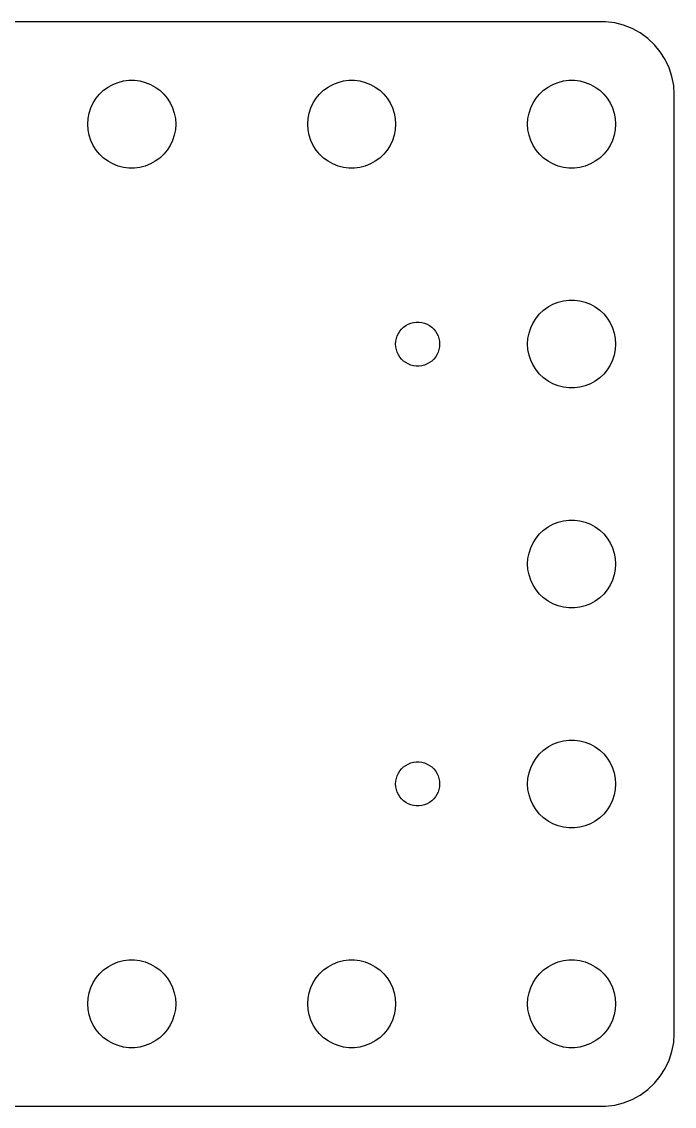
# Model space of a CAD drawing. Header units: metres. Extents: x -44.5 to 44.5, y -37 to 37.
# Drawn here: x 0 to 44.5, y -37 to 37 of the extents above; entities that cross this region are included whole.
import ezdxf

# ---------------------------------------------------------------- set-up
doc = ezdxf.new("R2010")
doc.units = ezdxf.units.M

msp = doc.modelspace()

# ---------------------------------------------------------------- linework, layer by layer
for p, q in [((39.8139, 36.9901), (-39.8139, 36.9901)), ((40.4369, 36.9114), (39.8139, 36.9901)), ((41.0451, 36.7553), (40.4369, 36.9114)), ((41.6289, 36.5241), (41.0451, 36.7553)), ((42.1791, 36.2216), (41.6289, 36.5241)), ((42.6871, 35.8526), (42.1791, 36.2216)), ((43.1448, 35.4227), (42.6871, 35.8526)), ((43.5451, 34.9389), (43.1448, 35.4227)), ((43.8815, 34.4088), (43.5451, 34.9389)), ((44.1489, 33.8406), (43.8815, 34.4088)), ((44.3429, 33.2434), (44.1489, 33.8406)), ((5.89252, 32.533), (6.22266, 32.7145)), ((6.22266, 32.7145), (6.57294, 32.8532)), ((6.57294, 32.8532), (6.93785, 32.9469)), ((6.93785, 32.9469), (7.31161, 32.9941)), ((7.31161, 32.9941), (7.68837, 32.9941)), ((7.68837, 32.9941), (8.06213, 32.9469)), ((8.06213, 32.9469), (8.42705, 32.8532)), ((8.42705, 32.8532), (8.77733, 32.7145)), ((8.77733, 32.7145), (9.10747, 32.533)), ((20.8925, 32.533), (21.2227, 32.7145)), ((21.2227, 32.7145), (21.5729, 32.8532)), ((21.5729, 32.8532), (21.9379, 32.9469)), ((21.9379, 32.9469), (22.3116, 32.9941)), ((22.3116, 32.9941), (22.6884, 32.9941)), ((22.6884, 32.9941), (23.0621, 32.9469)), ((23.0621, 32.9469), (23.427, 32.8532)), ((23.427, 32.8532), (23.7773, 32.7145)), ((23.7773, 32.7145), (24.1075, 32.533)), ((35.8925, 32.533), (36.2227, 32.7145)), ((36.2227, 32.7145), (36.5729, 32.8532)), ((36.5729, 32.8532), (36.9379, 32.9469)), ((36.9379, 32.9469), (37.3116, 32.9941)), ((37.3116, 32.9941), (37.6884, 32.9941)), ((37.6884, 32.9941), (38.0621, 32.9469)), ((38.0621, 32.9469), (38.427, 32.8532)), ((38.427, 32.8532), (38.7773, 32.7145)), ((38.7773, 32.7145), (39.1075, 32.533)), ((44.4606, 32.6267), (44.3429, 33.2434)), ((44.5, 32), (44.4606, 32.6267)), ((5.07294, 31.7634), (5.31308, 32.0536)), ((5.31308, 32.0536), (5.58772, 32.3115)), ((5.58772, 32.3115), (5.89252, 32.533)), ((9.10747, 32.533), (9.41226, 32.3115)), ((9.41226, 32.3115), (9.6869, 32.0536)), ((9.6869, 32.0536), (9.92705, 31.7634)), ((20.0729, 31.7634), (20.3131, 32.0536)), ((20.3131, 32.0536), (20.5877, 32.3115)), ((20.5877, 32.3115), (20.8925, 32.533)), ((24.1075, 32.533), (24.4123, 32.3115)), ((24.4123, 32.3115), (24.6869, 32.0536)), ((24.6869, 32.0536), (24.927, 31.7634)), ((35.0729, 31.7634), (35.3131, 32.0536)), ((35.3131, 32.0536), (35.5877, 32.3115)), ((35.5877, 32.3115), (35.8925, 32.533)), ((39.1075, 32.533), (39.4123, 32.3115)), ((39.4123, 32.3115), (39.6869, 32.0536)), ((39.6869, 32.0536), (39.927, 31.7634)), ((44.5, -32), (44.5, 32)), ((4.59424, 30.7461), (4.71066, 31.1044)), ((4.71066, 31.1044), (4.87108, 31.4453)), ((4.87108, 31.4453), (5.07294, 31.7634)), ((9.92705, 31.7634), (10.1289, 31.4453)), ((10.1289, 31.4453), (10.2893, 31.1044)), ((10.2893, 31.1044), (10.4057, 30.7461)), ((19.5942, 30.7461), (19.7107, 31.1044)), ((19.7107, 31.1044), (19.8711, 31.4453)), ((19.8711, 31.4453), (20.0729, 31.7634)), ((24.927, 31.7634), (25.1289, 31.4453)), ((25.1289, 31.4453), (25.2893, 31.1044)), ((25.2893, 31.1044), (25.4057, 30.7461)), ((34.5942, 30.7461), (34.7107, 31.1044)), ((34.7107, 31.1044), (34.8711, 31.4453)), ((34.8711, 31.4453), (35.0729, 31.7634)), ((39.927, 31.7634), (40.1289, 31.4453)), ((40.1289, 31.4453), (40.2893, 31.1044)), ((40.2893, 31.1044), (40.4057, 30.7461)), ((4.5, 30), (4.52365, 30.376)), ((4.52365, 30.376), (4.59424, 30.7461)), ((10.4057, 30.7461), (10.4763, 30.376)), ((10.4763, 30.376), (10.5, 30)), ((19.5, 30), (19.5237, 30.376)), ((19.5237, 30.376), (19.5942, 30.7461)), ((25.4057, 30.7461), (25.4763, 30.376)), ((25.4763, 30.376), (25.5, 30)), ((34.5, 30), (34.5237, 30.376)), ((34.5237, 30.376), (34.5942, 30.7461)), ((40.4057, 30.7461), (40.4763, 30.376)), ((40.4763, 30.376), (40.5, 30)), ((4.52365, 29.624), (4.5, 30)), ((4.59424, 29.2539), (4.52365, 29.624)), ((10.4763, 29.624), (10.4057, 29.2539)), ((10.5, 30), (10.4763, 29.624)), ((19.5237, 29.624), (19.5, 30)), ((19.5942, 29.2539), (19.5237, 29.624)), ((25.4763, 29.624), (25.4057, 29.2539)), ((25.5, 30), (25.4763, 29.624)), ((34.5237, 29.624), (34.5, 30)), ((34.5942, 29.2539), (34.5237, 29.624)), ((40.4763, 29.624), (40.4057, 29.2539)), ((40.5, 30), (40.4763, 29.624)), ((4.71066, 28.8956), (4.59424, 29.2539)), ((4.87108, 28.5547), (4.71066, 28.8956)), ((10.2893, 28.8956), (10.1289, 28.5547)), ((10.4057, 29.2539), (10.2893, 28.8956)), ((19.7107, 28.8956), (19.5942, 29.2539)), ((19.8711, 28.5547), (19.7107, 28.8956)), ((25.2893, 28.8956), (25.1289, 28.5547)), ((25.4057, 29.2539), (25.2893, 28.8956)), ((34.7107, 28.8956), (34.5942, 29.2539)), ((34.8711, 28.5547), (34.7107, 28.8956)), ((40.2893, 28.8956), (40.1289, 28.5547)), ((40.4057, 29.2539), (40.2893, 28.8956)), ((5.07294, 28.2366), (4.87108, 28.5547)), ((5.31308, 27.9464), (5.07294, 28.2366)), ((9.92705, 28.2366), (9.6869, 27.9464)), ((10.1289, 28.5547), (9.92705, 28.2366)), ((20.0729, 28.2366), (19.8711, 28.5547)), ((20.3131, 27.9464), (20.0729, 28.2366)), ((24.927, 28.2366), (24.6869, 27.9464)), ((25.1289, 28.5547), (24.927, 28.2366)), ((35.0729, 28.2366), (34.8711, 28.5547)), ((35.3131, 27.9464), (35.0729, 28.2366)), ((39.927, 28.2366), (39.6869, 27.9464)), ((40.1289, 28.5547), (39.927, 28.2366)), ((5.58772, 27.6884), (5.31308, 27.9464)), ((5.89252, 27.467), (5.58772, 27.6884)), ((6.22266, 27.2855), (5.89252, 27.467)), ((9.10747, 27.467), (8.77733, 27.2855)), ((9.41226, 27.6884), (9.10747, 27.467)), ((9.6869, 27.9464), (9.41226, 27.6884)), ((20.5877, 27.6884), (20.3131, 27.9464)), ((20.8925, 27.467), (20.5877, 27.6884)), ((21.2227, 27.2855), (20.8925, 27.467)), ((24.1075, 27.467), (23.7773, 27.2855)), ((24.4123, 27.6884), (24.1075, 27.467)), ((24.6869, 27.9464), (24.4123, 27.6884)), ((35.5877, 27.6884), (35.3131, 27.9464)), ((35.8925, 27.467), (35.5877, 27.6884)), ((36.2227, 27.2855), (35.8925, 27.467)), ((39.1075, 27.467), (38.7773, 27.2855)), ((39.4123, 27.6884), (39.1075, 27.467)), ((39.6869, 27.9464), (39.4123, 27.6884)), ((6.57294, 27.1468), (6.22266, 27.2855)), ((6.93785, 27.0531), (6.57294, 27.1468)), ((7.31161, 27.0059), (6.93785, 27.0531)), ((7.68837, 27.0059), (7.31161, 27.0059)), ((8.06213, 27.0531), (7.68837, 27.0059)), ((8.42705, 27.1468), (8.06213, 27.0531)), ((8.77733, 27.2855), (8.42705, 27.1468)), ((21.5729, 27.1468), (21.2227, 27.2855)), ((21.9379, 27.0531), (21.5729, 27.1468)), ((22.3116, 27.0059), (21.9379, 27.0531)), ((22.6884, 27.0059), (22.3116, 27.0059)), ((23.0621, 27.0531), (22.6884, 27.0059)), ((23.427, 27.1468), (23.0621, 27.0531)), ((23.7773, 27.2855), (23.427, 27.1468)), ((36.5729, 27.1468), (36.2227, 27.2855)), ((36.9379, 27.0531), (36.5729, 27.1468)), ((37.3116, 27.0059), (36.9379, 27.0531)), ((37.6884, 27.0059), (37.3116, 27.0059)), ((38.0621, 27.0531), (37.6884, 27.0059)), ((38.427, 27.1468), (38.0621, 27.0531)), ((38.7773, 27.2855), (38.427, 27.1468)), ((36.2227, 17.7145), (36.5729, 17.8532)), ((36.5729, 17.8532), (36.9379, 17.9469)), ((36.9379, 17.9469), (37.3116, 17.9941)), ((37.3116, 17.9941), (37.6884, 17.9941)), ((37.6884, 17.9941), (38.0621, 17.9469)), ((38.0621, 17.9469), (38.427, 17.8532)), ((38.427, 17.8532), (38.7773, 17.7145)), ((35.0729, 16.7634), (35.3131, 17.0536)), ((35.3131, 17.0536), (35.5877, 17.3115)), ((35.5877, 17.3115), (35.8925, 17.533)), ((35.8925, 17.533), (36.2227, 17.7145)), ((38.7773, 17.7145), (39.1075, 17.533)), ((39.1075, 17.533), (39.4123, 17.3115)), ((39.4123, 17.3115), (39.6869, 17.0536)), ((39.6869, 17.0536), (39.927, 16.7634)), ((26.1963, 16.2665), (26.3613, 16.3572)), ((26.3613, 16.3572), (26.5365, 16.4266)), ((26.5365, 16.4266), (26.7189, 16.4734)), ((26.7189, 16.4734), (26.9058, 16.497)), ((26.9058, 16.497), (27.0942, 16.497)), ((27.0942, 16.497), (27.2811, 16.4734)), ((27.2811, 16.4734), (27.4635, 16.4266)), ((27.4635, 16.4266), (27.6387, 16.3572)), ((27.6387, 16.3572), (27.8037, 16.2665)), ((34.7107, 16.1044), (34.8711, 16.4453)), ((34.8711, 16.4453), (35.0729, 16.7634)), ((39.927, 16.7634), (40.1289, 16.4453)), ((40.1289, 16.4453), (40.2893, 16.1044)), ((25.5471, 15.373), (25.6053, 15.5522)), ((25.6053, 15.5522), (25.6855, 15.7226)), ((25.6855, 15.7226), (25.7865, 15.8817)), ((25.7865, 15.8817), (25.9065, 16.0268)), ((25.9065, 16.0268), (26.0439, 16.1558)), ((26.0439, 16.1558), (26.1963, 16.2665)), ((27.8037, 16.2665), (27.9561, 16.1558)), ((27.9561, 16.1558), (28.0934, 16.0268)), ((28.0934, 16.0268), (28.2135, 15.8817)), ((28.2135, 15.8817), (28.3145, 15.7226)), ((28.3145, 15.7226), (28.3947, 15.5522)), ((28.3947, 15.5522), (28.4529, 15.373)), ((34.5237, 15.376), (34.5942, 15.7461)), ((34.5942, 15.7461), (34.7107, 16.1044)), ((40.2893, 16.1044), (40.4057, 15.7461)), ((40.4057, 15.7461), (40.4763, 15.376)), ((25.5, 15), (25.5118, 15.188)), ((25.5118, 14.812), (25.5, 15)), ((25.5118, 15.188), (25.5471, 15.373)), ((25.5471, 14.627), (25.5118, 14.812)), ((28.4529, 15.373), (28.4882, 15.188)), ((28.4882, 14.812), (28.4529, 14.627)), ((28.4882, 15.188), (28.5, 15)), ((28.5, 15), (28.4882, 14.812)), ((34.5, 15), (34.5237, 15.376)), ((34.5237, 14.624), (34.5, 15)), ((40.4763, 15.376), (40.5, 15)), ((40.5, 15), (40.4763, 14.624)), ((25.6053, 14.4478), (25.5471, 14.627)), ((25.6855, 14.2774), (25.6053, 14.4478)), ((25.7865, 14.1183), (25.6855, 14.2774)), ((25.9065, 13.9732), (25.7865, 14.1183)), ((28.2135, 14.1183), (28.0934, 13.9732)), ((28.3145, 14.2774), (28.2135, 14.1183)), ((28.3947, 14.4478), (28.3145, 14.2774)), ((28.4529, 14.627), (28.3947, 14.4478)), ((34.5942, 14.2539), (34.5237, 14.624)), ((34.7107, 13.8956), (34.5942, 14.2539)), ((40.4057, 14.2539), (40.2893, 13.8956)), ((40.4763, 14.624), (40.4057, 14.2539)), ((26.0439, 13.8442), (25.9065, 13.9732)), ((26.1963, 13.7335), (26.0439, 13.8442)), ((26.3613, 13.6427), (26.1963, 13.7335)), ((26.5365, 13.5734), (26.3613, 13.6427)), ((26.7189, 13.5266), (26.5365, 13.5734)), ((26.9058, 13.5029), (26.7189, 13.5266)), ((27.0942, 13.5029), (26.9058, 13.5029)), ((27.2811, 13.5266), (27.0942, 13.5029)), ((27.4635, 13.5734), (27.2811, 13.5266)), ((27.6387, 13.6427), (27.4635, 13.5734)), ((27.8037, 13.7335), (27.6387, 13.6427)), ((27.9561, 13.8442), (27.8037, 13.7335)), ((28.0934, 13.9732), (27.9561, 13.8442)), ((34.8711, 13.5547), (34.7107, 13.8956)), ((35.0729, 13.2366), (34.8711, 13.5547)), ((40.1289, 13.5547), (39.927, 13.2366)), ((40.2893, 13.8956), (40.1289, 13.5547)), ((35.3131, 12.9464), (35.0729, 13.2366)), ((35.5877, 12.6884), (35.3131, 12.9464)), ((35.8925, 12.467), (35.5877, 12.6884)), ((39.4123, 12.6884), (39.1075, 12.467)), ((39.6869, 12.9464), (39.4123, 12.6884)), ((39.927, 13.2366), (39.6869, 12.9464)), ((36.2227, 12.2855), (35.8925, 12.467)), ((36.5729, 12.1468), (36.2227, 12.2855)), ((36.9379, 12.0531), (36.5729, 12.1468)), ((37.3116, 12.0059), (36.9379, 12.0531)), ((37.6884, 12.0059), (37.3116, 12.0059)), ((38.0621, 12.0531), (37.6884, 12.0059)), ((38.427, 12.1468), (38.0621, 12.0531)), ((38.7773, 12.2855), (38.427, 12.1468)), ((39.1075, 12.467), (38.7773, 12.2855)), ((36.9379, 2.94685), (37.3116, 2.99408)), ((37.3116, 2.99408), (37.6884, 2.99408)), ((37.6884, 2.99408), (38.0621, 2.94685)), ((35.3131, 2.05363), (35.5877, 2.31154)), ((35.5877, 2.31154), (35.8925, 2.53297)), ((35.8925, 2.53297), (36.2227, 2.71448)), ((36.2227, 2.71448), (36.5729, 2.85316)), ((36.5729, 2.85316), (36.9379, 2.94685)), ((38.0621, 2.94685), (38.427, 2.85316)), ((38.427, 2.85316), (38.7773, 2.71448)), ((38.7773, 2.71448), (39.1075, 2.53297)), ((39.1075, 2.53297), (39.4123, 2.31154)), ((39.4123, 2.31154), (39.6869, 2.05363)), ((34.8711, 1.44525), (35.0729, 1.76335)), ((35.0729, 1.76335), (35.3131, 2.05363)), ((39.6869, 2.05363), (39.927, 1.76335)), ((39.927, 1.76335), (40.1289, 1.44525)), ((34.5237, 0.37599), (34.5942, 0.74606)), ((34.5942, 0.74606), (34.7107, 1.10437)), ((34.7107, 1.10437), (34.8711, 1.44525)), ((40.1289, 1.44525), (40.2893, 1.10437)), ((40.2893, 1.10437), (40.4057, 0.74606)), ((40.4057, 0.74606), (40.4763, 0.37599)), ((34.5, 0), (34.5237, 0.37599)), ((34.5237, -0.37599), (34.5, 0)), ((40.4763, 0.37599), (40.5, 0)), ((40.5, 0), (40.4763, -0.37599)), ((34.5942, -0.74606), (34.5237, -0.37599)), ((40.4763, -0.37599), (40.4057, -0.74606)), ((34.7107, -1.10437), (34.5942, -0.74606)), ((34.8711, -1.44525), (34.7107, -1.10437)), ((35.0729, -1.76335), (34.8711, -1.44525)), ((40.1289, -1.44525), (39.927, -1.76335)), ((40.2893, -1.10437), (40.1289, -1.44525)), ((40.4057, -0.74606), (40.2893, -1.10437)), ((35.3131, -2.05363), (35.0729, -1.76335)), ((35.5877, -2.31154), (35.3131, -2.05363)), ((39.6869, -2.05363), (39.4123, -2.31154)), ((39.927, -1.76335), (39.6869, -2.05363)), ((35.8925, -2.53297), (35.5877, -2.31154)), ((36.2227, -2.71448), (35.8925, -2.53297)), ((36.5729, -2.85316), (36.2227, -2.71448)), ((36.9379, -2.94685), (36.5729, -2.85316)), ((37.3116, -2.99408), (36.9379, -2.94685)), ((38.0621, -2.94685), (37.6884, -2.99408)), ((38.427, -2.85316), (38.0621, -2.94685)), ((38.7773, -2.71448), (38.427, -2.85316)), ((39.1075, -2.53297), (38.7773, -2.71448)), ((39.4123, -2.31154), (39.1075, -2.53297)), ((37.6884, -2.99408), (37.3116, -2.99408)), ((35.5877, -12.6884), (35.8925, -12.467)), ((35.8925, -12.467), (36.2227, -12.2855)), ((36.2227, -12.2855), (36.5729, -12.1468)), ((36.5729, -12.1468), (36.9379, -12.0531)), ((36.9379, -12.0531), (37.3116, -12.0059)), ((37.3116, -12.0059), (37.6884, -12.0059)), ((37.6884, -12.0059), (38.0621, -12.0531)), ((38.0621, -12.0531), (38.427, -12.1468)), ((38.427, -12.1468), (38.7773, -12.2855)), ((38.7773, -12.2855), (39.1075, -12.467)), ((39.1075, -12.467), (39.4123, -12.6884)), ((34.8711, -13.5547), (35.0729, -13.2366)), ((35.0729, -13.2366), (35.3131, -12.9464)), ((35.3131, -12.9464), (35.5877, -12.6884)), ((39.4123, -12.6884), (39.6869, -12.9464)), ((39.6869, -12.9464), (39.927, -13.2366)), ((39.927, -13.2366), (40.1289, -13.5547)), ((25.7865, -14.1183), (25.9065, -13.9732)), ((25.9065, -13.9732), (26.0439, -13.8442)), ((26.0439, -13.8442), (26.1963, -13.7335)), ((26.1963, -13.7335), (26.3613, -13.6427)), ((26.3613, -13.6427), (26.5365, -13.5734)), ((26.5365, -13.5734), (26.7189, -13.5266)), ((26.7189, -13.5266), (26.9058, -13.5029)), ((26.9058, -13.5029), (27.0942, -13.5029)), ((27.0942, -13.5029), (27.2811, -13.5266)), ((27.2811, -13.5266), (27.4635, -13.5734)), ((27.4635, -13.5734), (27.6387, -13.6427)), ((27.6387, -13.6427), (27.8037, -13.7335)), ((27.8037, -13.7335), (27.9561, -13.8442)), ((27.9561, -13.8442), (28.0934, -13.9732)), ((28.0934, -13.9732), (28.2135, -14.1183)), ((34.5942, -14.2539), (34.7107, -13.8956)), ((34.7107, -13.8956), (34.8711, -13.5547)), ((40.1289, -13.5547), (40.2893, -13.8956)), ((40.2893, -13.8956), (40.4057, -14.2539)), ((25.5118, -14.812), (25.5471, -14.627)), ((25.5471, -14.627), (25.6053, -14.4478)), ((25.6053, -14.4478), (25.6855, -14.2774)), ((25.6855, -14.2774), (25.7865, -14.1183)), ((28.2135, -14.1183), (28.3145, -14.2774)), ((28.3145, -14.2774), (28.3947, -14.4478)), ((28.3947, -14.4478), (28.4529, -14.627)), ((28.4529, -14.627), (28.4882, -14.812)), ((34.5, -15), (34.5237, -14.624)), ((34.5237, -14.624), (34.5942, -14.2539)), ((40.4057, -14.2539), (40.4763, -14.624)), ((40.4763, -14.624), (40.5, -15)), ((25.5, -15), (25.5118, -14.812)), ((25.5118, -15.188), (25.5, -15)), ((25.5471, -15.373), (25.5118, -15.188)), ((25.6053, -15.5522), (25.5471, -15.373)), ((28.4529, -15.373), (28.3947, -15.5522)), ((28.4882, -15.188), (28.4529, -15.373)), ((28.4882, -14.812), (28.5, -15)), ((28.5, -15), (28.4882, -15.188)), ((34.5237, -15.376), (34.5, -15)), ((34.5942, -15.7461), (34.5237, -15.376)), ((40.4763, -15.376), (40.4057, -15.7461)), ((40.5, -15), (40.4763, -15.376)), ((25.6855, -15.7226), (25.6053, -15.5522)), ((25.7865, -15.8817), (25.6855, -15.7226)), ((25.9065, -16.0268), (25.7865, -15.8817)), ((26.0439, -16.1558), (25.9065, -16.0268)), ((26.1963, -16.2665), (26.0439, -16.1558)), ((26.3613, -16.3572), (26.1963, -16.2665)), ((27.8037, -16.2665), (27.6387, -16.3572)), ((27.9561, -16.1558), (27.8037, -16.2665)), ((28.0934, -16.0268), (27.9561, -16.1558)), ((28.2135, -15.8817), (28.0934, -16.0268)), ((28.3145, -15.7226), (28.2135, -15.8817)), ((28.3947, -15.5522), (28.3145, -15.7226)), ((34.7107, -16.1044), (34.5942, -15.7461)), ((34.8711, -16.4453), (34.7107, -16.1044)), ((40.2893, -16.1044), (40.1289, -16.4453)), ((40.4057, -15.7461), (40.2893, -16.1044)), ((26.5365, -16.4266), (26.3613, -16.3572)), ((26.7189, -16.4734), (26.5365, -16.4266)), ((26.9058, -16.497), (26.7189, -16.4734)), ((27.0942, -16.497), (26.9058, -16.497)), ((27.2811, -16.4734), (27.0942, -16.497)), ((27.4635, -16.4266), (27.2811, -16.4734)), ((27.6387, -16.3572), (27.4635, -16.4266)), ((35.0729, -16.7634), (34.8711, -16.4453)), ((35.3131, -17.0536), (35.0729, -16.7634)), ((39.927, -16.7634), (39.6869, -17.0536)), ((40.1289, -16.4453), (39.927, -16.7634)), ((35.5877, -17.3115), (35.3131, -17.0536)), ((35.8925, -17.533), (35.5877, -17.3115)), ((36.2227, -17.7145), (35.8925, -17.533)), ((36.5729, -17.8532), (36.2227, -17.7145)), ((38.7773, -17.7145), (38.427, -17.8532)), ((39.1075, -17.533), (38.7773, -17.7145)), ((39.4123, -17.3115), (39.1075, -17.533)), ((39.6869, -17.0536), (39.4123, -17.3115)), ((36.9379, -17.9469), (36.5729, -17.8532)), ((37.3116, -17.9941), (36.9379, -17.9469)), ((37.6884, -17.9941), (37.3116, -17.9941)), ((38.0621, -17.9469), (37.6884, -17.9941)), ((38.427, -17.8532), (38.0621, -17.9469)), ((5.89252, -27.467), (6.22266, -27.2855)), ((6.22266, -27.2855), (6.57294, -27.1468)), ((6.57294, -27.1468), (6.93785, -27.0531)), ((6.93785, -27.0531), (7.31161, -27.0059)), ((7.31161, -27.0059), (7.68837, -27.0059)), ((7.68837, -27.0059), (8.06213, -27.0531)), ((8.06213, -27.0531), (8.42705, -27.1468)), ((8.42705, -27.1468), (8.77733, -27.2855)), ((8.77733, -27.2855), (9.10747, -27.467)), ((20.8925, -27.467), (21.2227, -27.2855)), ((21.2227, -27.2855), (21.5729, -27.1468)), ((21.5729, -27.1468), (21.9379, -27.0531)), ((21.9379, -27.0531), (22.3116, -27.0059)), ((22.3116, -27.0059), (22.6884, -27.0059)), ((22.6884, -27.0059), (23.0621, -27.0531)), ((23.0621, -27.0531), (23.427, -27.1468)), ((23.427, -27.1468), (23.7773, -27.2855)), ((23.7773, -27.2855), (24.1075, -27.467)), ((35.8925, -27.467), (36.2227, -27.2855)), ((36.2227, -27.2855), (36.5729, -27.1468)), ((36.5729, -27.1468), (36.9379, -27.0531)), ((36.9379, -27.0531), (37.3116, -27.0059)), ((37.3116, -27.0059), (37.6884, -27.0059)), ((37.6884, -27.0059), (38.0621, -27.0531)), ((38.0621, -27.0531), (38.427, -27.1468)), ((38.427, -27.1468), (38.7773, -27.2855)), ((38.7773, -27.2855), (39.1075, -27.467)), ((5.07294, -28.2366), (5.31308, -27.9464)), ((5.31308, -27.9464), (5.58772, -27.6884)), ((5.58772, -27.6884), (5.89252, -27.467)), ((9.10747, -27.467), (9.41226, -27.6884)), ((9.41226, -27.6884), (9.6869, -27.9464)), ((9.6869, -27.9464), (9.92705, -28.2366)), ((20.0729, -28.2366), (20.3131, -27.9464)), ((20.3131, -27.9464), (20.5877, -27.6884)), ((20.5877, -27.6884), (20.8925, -27.467)), ((24.1075, -27.467), (24.4123, -27.6884)), ((24.4123, -27.6884), (24.6869, -27.9464)), ((24.6869, -27.9464), (24.927, -28.2366)), ((35.0729, -28.2366), (35.3131, -27.9464)), ((35.3131, -27.9464), (35.5877, -27.6884)), ((35.5877, -27.6884), (35.8925, -27.467)), ((39.1075, -27.467), (39.4123, -27.6884)), ((39.4123, -27.6884), (39.6869, -27.9464)), ((39.6869, -27.9464), (39.927, -28.2366)), ((4.71066, -28.8956), (4.87108, -28.5547)), ((4.87108, -28.5547), (5.07294, -28.2366)), ((9.92705, -28.2366), (10.1289, -28.5547)), ((10.1289, -28.5547), (10.2893, -28.8956)), ((19.7107, -28.8956), (19.8711, -28.5547)), ((19.8711, -28.5547), (20.0729, -28.2366)), ((24.927, -28.2366), (25.1289, -28.5547)), ((25.1289, -28.5547), (25.2893, -28.8956)), ((34.7107, -28.8956), (34.8711, -28.5547)), ((34.8711, -28.5547), (35.0729, -28.2366)), ((39.927, -28.2366), (40.1289, -28.5547)), ((40.1289, -28.5547), (40.2893, -28.8956)), ((4.52365, -29.624), (4.59424, -29.2539)), ((4.59424, -29.2539), (4.71066, -28.8956)), ((10.2893, -28.8956), (10.4057, -29.2539)), ((10.4057, -29.2539), (10.4763, -29.624)), ((19.5237, -29.624), (19.5942, -29.2539)), ((19.5942, -29.2539), (19.7107, -28.8956)), ((25.2893, -28.8956), (25.4057, -29.2539)), ((25.4057, -29.2539), (25.4763, -29.624)), ((34.5237, -29.624), (34.5942, -29.2539)), ((34.5942, -29.2539), (34.7107, -28.8956)), ((40.2893, -28.8956), (40.4057, -29.2539)), ((40.4057, -29.2539), (40.4763, -29.624)), ((4.5, -30), (4.52365, -29.624)), ((4.52365, -30.376), (4.5, -30)), ((10.4763, -29.624), (10.5, -30)), ((10.5, -30), (10.4763, -30.376)), ((19.5, -30), (19.5237, -29.624)), ((19.5237, -30.376), (19.5, -30)), ((25.4763, -29.624), (25.5, -30)), ((25.5, -30), (25.4763, -30.376)), ((34.5, -30), (34.5237, -29.624)), ((34.5237, -30.376), (34.5, -30)), ((40.4763, -29.624), (40.5, -30)), ((40.5, -30), (40.4763, -30.376)), ((4.59424, -30.7461), (4.52365, -30.376)), ((4.71066, -31.1044), (4.59424, -30.7461)), ((10.4057, -30.7461), (10.2893, -31.1044)), ((10.4763, -30.376), (10.4057, -30.7461)), ((19.5942, -30.7461), (19.5237, -30.376)), ((19.7107, -31.1044), (19.5942, -30.7461)), ((25.4057, -30.7461), (25.2893, -31.1044)), ((25.4763, -30.376), (25.4057, -30.7461)), ((34.5942, -30.7461), (34.5237, -30.376)), ((34.7107, -31.1044), (34.5942, -30.7461)), ((40.4057, -30.7461), (40.2893, -31.1044)), ((40.4763, -30.376), (40.4057, -30.7461)), ((4.87108, -31.4453), (4.71066, -31.1044)), ((5.07294, -31.7634), (4.87108, -31.4453)), ((5.31308, -32.0536), (5.07294, -31.7634)), ((9.92705, -31.7634), (9.6869, -32.0536)), ((10.1289, -31.4453), (9.92705, -31.7634)), ((10.2893, -31.1044), (10.1289, -31.4453)), ((19.8711, -31.4453), (19.7107, -31.1044)), ((20.0729, -31.7634), (19.8711, -31.4453)), ((20.3131, -32.0536), (20.0729, -31.7634)), ((24.927, -31.7634), (24.6869, -32.0536)), ((25.1289, -31.4453), (24.927, -31.7634)), ((25.2893, -31.1044), (25.1289, -31.4453)), ((34.8711, -31.4453), (34.7107, -31.1044)), ((35.0729, -31.7634), (34.8711, -31.4453)), ((35.3131, -32.0536), (35.0729, -31.7634)), ((39.927, -31.7634), (39.6869, -32.0536)), ((40.1289, -31.4453), (39.927, -31.7634)), ((40.2893, -31.1044), (40.1289, -31.4453)), ((5.58772, -32.3115), (5.31308, -32.0536)), ((5.89252, -32.533), (5.58772, -32.3115)), ((6.22266, -32.7145), (5.89252, -32.533)), ((9.10747, -32.533), (8.77733, -32.7145)), ((9.41226, -32.3115), (9.10747, -32.533)), ((9.6869, -32.0536), (9.41226, -32.3115)), ((20.5877, -32.3115), (20.3131, -32.0536)), ((20.8925, -32.533), (20.5877, -32.3115)), ((21.2227, -32.7145), (20.8925, -32.533)), ((24.1075, -32.533), (23.7773, -32.7145)), ((24.4123, -32.3115), (24.1075, -32.533)), ((24.6869, -32.0536), (24.4123, -32.3115)), ((35.5877, -32.3115), (35.3131, -32.0536)), ((35.8925, -32.533), (35.5877, -32.3115)), ((36.2227, -32.7145), (35.8925, -32.533)), ((39.1075, -32.533), (38.7773, -32.7145)), ((39.4123, -32.3115), (39.1075, -32.533)), ((39.6869, -32.0536), (39.4123, -32.3115)), ((44.4606, -32.6267), (44.5, -32)), ((6.57294, -32.8532), (6.22266, -32.7145)), ((6.93785, -32.9469), (6.57294, -32.8532)), ((7.31161, -32.9941), (6.93785, -32.9469)), ((7.68837, -32.9941), (7.31161, -32.9941)), ((8.06213, -32.9469), (7.68837, -32.9941)), ((8.42705, -32.8532), (8.06213, -32.9469)), ((8.77733, -32.7145), (8.42705, -32.8532)), ((21.5729, -32.8532), (21.2227, -32.7145)), ((21.9379, -32.9469), (21.5729, -32.8532)), ((22.3116, -32.9941), (21.9379, -32.9469)), ((22.6884, -32.9941), (22.3116, -32.9941)), ((23.0621, -32.9469), (22.6884, -32.9941)), ((23.427, -32.8532), (23.0621, -32.9469)), ((23.7773, -32.7145), (23.427, -32.8532)), ((36.5729, -32.8532), (36.2227, -32.7145)), ((36.9379, -32.9469), (36.5729, -32.8532)), ((37.3116, -32.9941), (36.9379, -32.9469)), ((37.6884, -32.9941), (37.3116, -32.9941)), ((38.0621, -32.9469), (37.6884, -32.9941)), ((38.427, -32.8532), (38.0621, -32.9469)), ((38.7773, -32.7145), (38.427, -32.8532)), ((44.1489, -33.8406), (44.3429, -33.2434)), ((44.3429, -33.2434), (44.4606, -32.6267)), ((43.8815, -34.4088), (44.1489, -33.8406)), ((43.5451, -34.9389), (43.8815, -34.4088)), ((42.6871, -35.8526), (43.1448, -35.4227)), ((43.1448, -35.4227), (43.5451, -34.9389)), ((41.6289, -36.5241), (42.1791, -36.2216)), ((42.1791, -36.2216), (42.6871, -35.8526)), ((-39.8139, -36.9901), (39.8139, -36.9901)), ((39.8139, -36.9901), (40.4369, -36.9114)), ((40.4369, -36.9114), (41.0451, -36.7553)), ((41.0451, -36.7553), (41.6289, -36.5241))]:
    msp.add_line(p, q)

doc.saveas('drawing.dxf')
